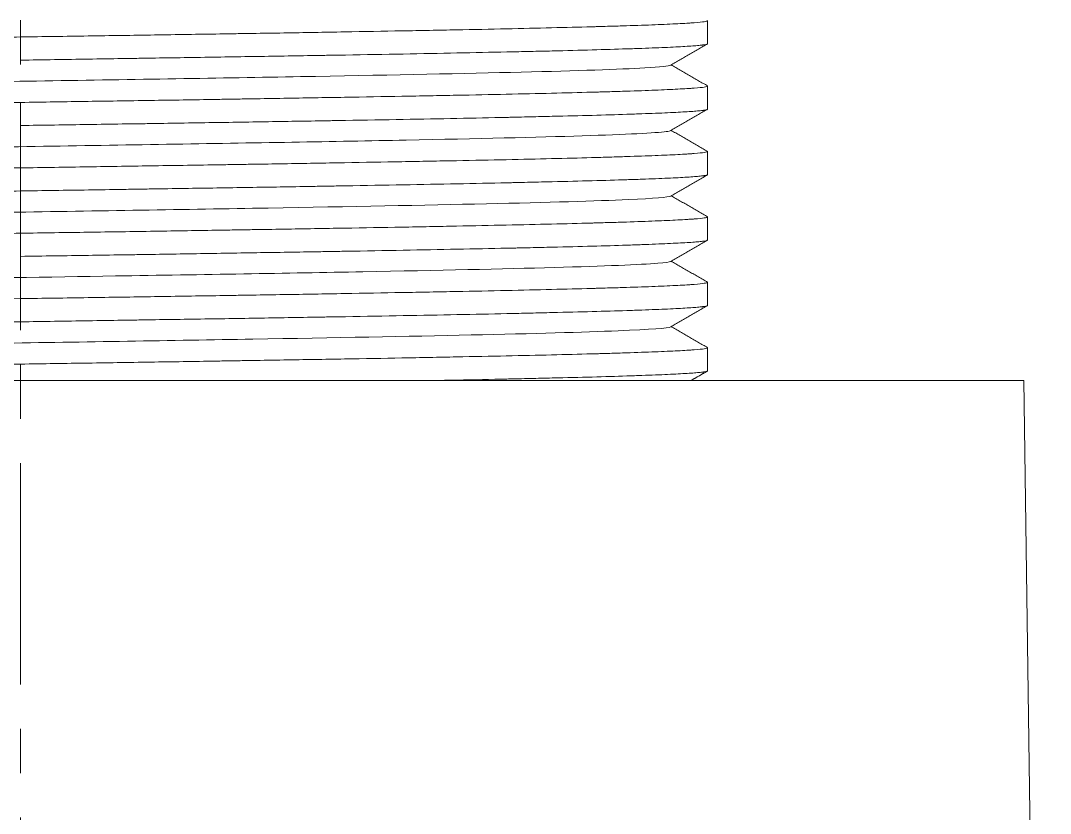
# Model space of a CAD drawing. Header units: millimetres. Extents: x 7368 to 7962, y 1333 to 2173.
# Drawn here: x 7877.71 to 7901.32, y 1663.91 to 1682.09 of the extents above; entities that cross this region are included whole.
import ezdxf

# ---------------------------------------------------------------- set-up
doc = ezdxf.new("R2010")
doc.units = ezdxf.units.MM
doc.linetypes.add('CENTERX2', pattern=[20.32, 12.7, -2.54, 2.54, -2.54])
doc.layers.add('CENTER', color=1, linetype='CENTERX2', lineweight=15)

msp = doc.modelspace()

# ---------------------------------------------------------------- linework, layer by layer
at = {"linetype": 'Continuous', "lineweight": 18, "extrusion": (0, 1, 0)}
for p, q in [((7893.462, 1681.562), (7893.462, 1682.093)), ((7893.462, 1680.062), (7893.462, 1680.593)), ((7893.462, 1678.562), (7893.462, 1679.093)), ((7893.462, 1677.062), (7893.462, 1677.593)), ((7893.462, 1675.562), (7893.462, 1676.093)), ((7893.462, 1674.062), (7893.462, 1674.593)), ((7877.712, 1673.843), (7854.712, 1673.843)), ((7877.712, 1673.843), (7900.712, 1673.843)), ((7901.323, 1629.843), (7900.712, 1673.843))]:
    msp.add_line(p, q, dxfattribs=at)
at = {"linetype": 'Continuous', "lineweight": 13, "extrusion": (0, 1, 0)}
for p, q in [((7877.712, 1681.187), (7877.712, 1681.718)), ((7877.712, 1679.687), (7877.712, 1680.218)), ((7877.712, 1678.187), (7877.712, 1678.718)), ((7877.712, 1676.687), (7877.712, 1677.218)), ((7877.712, 1675.187), (7877.712, 1675.718)), ((7877.712, 1673.843), (7877.712, 1674.218))]:
    msp.add_line(p, q, dxfattribs=at)
at = {"linetype": 'Continuous', "lineweight": 18}
for points, knots in [([(7893.462, 1682.092), (7893.462, 1682.092), (7893.462, 1682.092), (7893.462, 1682.084), (7893.436, 1682.077), (7893.335, 1682.061), (7893.26, 1682.054), (7893.133, 1682.044), (7893.106, 1682.042), (7893.049, 1682.038), (7893.019, 1682.036), (7892.924, 1682.03), (7892.855, 1682.026), (7892.63, 1682.014), (7892.283, 1681.998), (7891.844, 1681.983), (7891.48, 1681.971), (7891.353, 1681.968), (7891.153, 1681.962), (7891.085, 1681.96), (7890.981, 1681.957), (7890.946, 1681.956), (7890.875, 1681.954), (7890.839, 1681.953), (7890.515, 1681.945), (7890.208, 1681.937), (7889.556, 1681.921), (7889.212, 1681.913), (7888.486, 1681.897), (7888.104, 1681.889), (7887.604, 1681.88), (7887.502, 1681.878), (7887.297, 1681.874), (7886.988, 1681.868), (7886.671, 1681.862), (7886.028, 1681.851), (7885.588, 1681.843), (7884.684, 1681.827), (7884.22, 1681.819), (7883.506, 1681.807), (7883.265, 1681.803), (7882.96, 1681.799), (7882.898, 1681.798), (7882.776, 1681.796), (7882.714, 1681.795), (7882.529, 1681.792), (7882.405, 1681.79), (7881.786, 1681.78), (7881.287, 1681.772), (7880.279, 1681.757), (7879.772, 1681.749), (7878.748, 1681.734), (7878.232, 1681.726), (7877.712, 1681.718)], [0, 0, 0, 0, 0.000562, 0.000562, 0.063027, 0.063027, 0.125492, 0.125492, 0.141108, 0.141108, 0.156724, 0.156724, 0.187957, 0.187957, 0.250422, 0.312887, 0.312887, 0.344119, 0.344119, 0.359735, 0.359735, 0.367543, 0.367543, 0.375351, 0.375351, 0.437816, 0.437816, 0.500281, 0.500281, 0.562746, 0.562746, 0.578362, 0.578362, 0.593978, 0.625211, 0.625211, 0.687676, 0.687676, 0.750141, 0.750141, 0.781373, 0.781373, 0.789181, 0.789181, 0.796989, 0.796989, 0.812605, 0.812605, 0.87507, 0.87507, 0.937535, 0.937535, 1, 1, 1, 1]), ([(7877.712, 1681.718), (7877.198, 1681.71), (7876.686, 1681.702), (7875.921, 1681.69), (7875.667, 1681.686), (7875.285, 1681.681), (7875.159, 1681.679), (7874.905, 1681.675), (7874.779, 1681.673), (7874.653, 1681.671)], [0, 0, 0, 0, 0.5, 0.5, 0.75, 0.75, 0.875, 0.875, 1, 1, 1, 1]), ([(7877.712, 1681.187), (7878.232, 1681.195), (7878.75, 1681.203), (7879.525, 1681.215), (7879.782, 1681.219), (7880.168, 1681.225), (7880.296, 1681.227), (7880.552, 1681.231), (7880.679, 1681.233), (7881.312, 1681.243), (7882.311, 1681.258), (7883.279, 1681.274), (7883.994, 1681.285), (7884.231, 1681.289), (7884.582, 1681.295), (7884.699, 1681.297), (7884.931, 1681.301), (7885.046, 1681.303), (7885.615, 1681.312), (7886.056, 1681.32), (7886.908, 1681.336), (7887.32, 1681.344), (7888.113, 1681.36), (7888.495, 1681.367), (7888.908, 1681.376), (7888.954, 1681.377), (7889.044, 1681.379), (7889.179, 1681.382), (7889.487, 1681.389), (7889.739, 1681.394), (7890.227, 1681.406), (7890.532, 1681.414), (7891.101, 1681.43), (7891.365, 1681.438), (7891.669, 1681.448), (7891.728, 1681.45), (7891.845, 1681.453), (7891.902, 1681.455), (7892.068, 1681.461), (7892.173, 1681.465), (7892.468, 1681.477), (7892.64, 1681.484), (7892.937, 1681.5), (7893.061, 1681.508), (7893.211, 1681.52), (7893.255, 1681.523), (7893.312, 1681.529), (7893.338, 1681.532), (7893.361, 1681.535), (7893.375, 1681.537), (7893.381, 1681.538), (7893.438, 1681.547), (7893.462, 1681.555), (7893.462, 1681.562)], [0, 0, 0, 0, 0.062535, 0.062535, 0.093803, 0.093803, 0.109436, 0.109436, 0.12507, 0.12507, 0.187605, 0.25014, 0.25014, 0.281408, 0.281408, 0.297042, 0.297042, 0.312676, 0.312676, 0.375211, 0.375211, 0.437746, 0.437746, 0.500281, 0.500281, 0.508098, 0.508098, 0.515915, 0.531548, 0.562816, 0.562816, 0.625351, 0.625351, 0.687886, 0.687886, 0.70352, 0.70352, 0.719154, 0.719154, 0.750421, 0.750421, 0.812956, 0.812956, 0.875492, 0.875492, 0.906759, 0.906759, 0.922393, 0.93021, 0.93021, 0.938027, 0.938027, 1, 1, 1, 1]), ([(7862.806, 1680.334), (7862.856, 1680.364), (7863.72, 1680.427), (7867.225, 1680.523), (7872.522, 1680.62), (7878.671, 1680.717), (7884.662, 1680.815), (7889.513, 1680.912), (7892.068, 1680.998), (7892.582, 1681.051), (7892.617, 1681.071)], [0, 0, 0, 0, 0.124208, 0.256289, 0.388369, 0.520449, 0.65253, 0.78461, 0.916691, 1, 1, 1, 1]), ([(7893.462, 1680.593), (7893.462, 1680.593), (7893.462, 1680.592), (7893.462, 1680.584), (7893.436, 1680.577), (7893.335, 1680.561), (7893.26, 1680.554), (7893.133, 1680.544), (7893.106, 1680.542), (7893.049, 1680.538), (7893.019, 1680.536), (7892.924, 1680.53), (7892.855, 1680.527), (7892.63, 1680.515), (7892.283, 1680.499), (7891.844, 1680.483), (7891.48, 1680.471), (7891.353, 1680.467), (7891.153, 1680.462), (7891.085, 1680.46), (7890.981, 1680.457), (7890.946, 1680.456), (7890.875, 1680.454), (7890.553, 1680.445), (7890.208, 1680.437), (7889.556, 1680.421), (7889.212, 1680.413), (7888.486, 1680.397), (7888.104, 1680.389), (7887.604, 1680.38), (7887.502, 1680.378), (7887.297, 1680.374), (7886.988, 1680.368), (7886.671, 1680.362), (7886.028, 1680.351), (7885.588, 1680.343), (7884.684, 1680.328), (7884.22, 1680.32), (7883.506, 1680.308), (7883.265, 1680.304), (7882.96, 1680.299), (7882.898, 1680.298), (7882.776, 1680.296), (7882.714, 1680.295), (7882.529, 1680.292), (7882.405, 1680.29), (7881.786, 1680.28), (7881.287, 1680.272), (7880.279, 1680.257), (7879.772, 1680.249), (7878.748, 1680.234), (7878.232, 1680.226), (7877.712, 1680.218)], [0, 0, 0, 0, 0.000562, 0.000562, 0.063027, 0.063027, 0.125492, 0.125492, 0.141108, 0.141108, 0.156724, 0.156724, 0.187957, 0.187957, 0.250422, 0.312887, 0.312887, 0.344119, 0.344119, 0.359735, 0.359735, 0.367543, 0.367543, 0.375351, 0.437816, 0.437816, 0.500281, 0.500281, 0.562746, 0.562746, 0.578362, 0.578362, 0.593978, 0.625211, 0.625211, 0.687676, 0.687676, 0.750141, 0.750141, 0.781373, 0.781373, 0.789181, 0.789181, 0.796989, 0.796989, 0.812605, 0.812605, 0.87507, 0.87507, 0.937535, 0.937535, 1, 1, 1, 1]), ([(7877.712, 1680.218), (7877.192, 1680.21), (7876.674, 1680.202), (7875.9, 1680.19), (7875.642, 1680.186), (7875.257, 1680.18), (7875.128, 1680.178), (7874.873, 1680.174), (7874.746, 1680.172), (7874.112, 1680.163), (7873.613, 1680.155), (7872.63, 1680.14), (7872.145, 1680.132), (7871.43, 1680.12), (7871.194, 1680.116), (7870.842, 1680.11), (7870.725, 1680.108), (7870.494, 1680.104), (7870.379, 1680.102), (7869.809, 1680.092), (7869.369, 1680.084), (7868.517, 1680.069), (7868.105, 1680.061), (7867.311, 1680.046), (7866.929, 1680.038), (7866.516, 1680.029), (7866.471, 1680.028), (7866.38, 1680.026), (7866.245, 1680.023), (7865.938, 1680.016), (7865.686, 1680.01), (7865.197, 1679.998), (7864.892, 1679.991), (7864.324, 1679.975), (7864.06, 1679.968), (7863.756, 1679.958), (7863.696, 1679.956), (7863.58, 1679.952), (7863.523, 1679.95), (7863.357, 1679.944), (7863.252, 1679.94), (7862.957, 1679.929), (7862.784, 1679.921), (7862.488, 1679.905), (7862.363, 1679.897), (7862.213, 1679.885), (7862.169, 1679.881), (7862.113, 1679.876), (7862.087, 1679.873), (7862.064, 1679.87), (7862.05, 1679.868), (7862.043, 1679.867), (7861.987, 1679.858), (7861.962, 1679.851), (7861.962, 1679.843)], [0, 0, 0, 0, 0.062537, 0.062537, 0.093806, 0.093806, 0.10944, 0.10944, 0.125074, 0.125074, 0.187611, 0.187611, 0.250148, 0.250148, 0.281417, 0.281417, 0.297051, 0.297051, 0.312686, 0.312686, 0.375223, 0.375223, 0.43776, 0.43776, 0.500297, 0.500297, 0.508114, 0.508114, 0.515931, 0.531565, 0.562834, 0.562834, 0.625371, 0.625371, 0.687908, 0.687908, 0.703542, 0.703542, 0.719177, 0.719177, 0.750445, 0.750445, 0.812982, 0.812982, 0.87552, 0.87552, 0.906788, 0.906788, 0.922422, 0.930239, 0.930239, 0.938057, 0.938057, 1, 1, 1, 1]), ([(7877.712, 1679.688), (7878.232, 1679.696), (7878.75, 1679.703), (7879.525, 1679.715), (7879.782, 1679.719), (7880.168, 1679.725), (7880.296, 1679.726), (7880.552, 1679.73), (7880.679, 1679.732), (7881.312, 1679.742), (7881.811, 1679.75), (7882.795, 1679.766), (7883.279, 1679.774), (7883.994, 1679.786), (7884.231, 1679.789), (7884.582, 1679.795), (7884.699, 1679.797), (7884.931, 1679.801), (7885.046, 1679.803), (7885.615, 1679.813), (7886.056, 1679.82), (7886.908, 1679.836), (7887.32, 1679.843), (7888.113, 1679.859), (7888.495, 1679.867), (7888.908, 1679.876), (7888.954, 1679.877), (7889.044, 1679.879), (7889.179, 1679.882), (7889.487, 1679.889), (7889.739, 1679.895), (7890.227, 1679.907), (7890.532, 1679.914), (7891.101, 1679.929), (7891.365, 1679.937), (7891.669, 1679.947), (7891.728, 1679.949), (7891.845, 1679.953), (7891.902, 1679.955), (7892.068, 1679.961), (7892.173, 1679.965), (7892.468, 1679.977), (7892.64, 1679.985), (7892.937, 1680), (7893.061, 1680.008), (7893.211, 1680.019), (7893.255, 1680.023), (7893.312, 1680.029), (7893.338, 1680.032), (7893.361, 1680.035), (7893.375, 1680.037), (7893.381, 1680.038), (7893.438, 1680.047), (7893.462, 1680.055), (7893.462, 1680.062)], [0, 0, 0, 0, 0.062535, 0.062535, 0.093803, 0.093803, 0.109436, 0.109436, 0.12507, 0.12507, 0.187605, 0.187605, 0.25014, 0.25014, 0.281408, 0.281408, 0.297042, 0.297042, 0.312676, 0.312676, 0.375211, 0.375211, 0.437746, 0.437746, 0.500281, 0.500281, 0.508098, 0.508098, 0.515915, 0.531549, 0.562816, 0.562816, 0.625351, 0.625351, 0.687886, 0.687886, 0.70352, 0.70352, 0.719154, 0.719154, 0.750421, 0.750421, 0.812957, 0.812957, 0.875492, 0.875492, 0.906759, 0.906759, 0.922393, 0.93021, 0.93021, 0.938027, 0.938027, 1, 1, 1, 1]), ([(7862.808, 1678.834), (7862.826, 1678.845), (7863.084, 1678.888), (7864.834, 1678.964), (7869.19, 1679.062), (7874.945, 1679.159), (7881.154, 1679.257), (7886.798, 1679.354), (7890.951, 1679.451), (7892.423, 1679.524), (7892.605, 1679.564), (7892.617, 1679.571)], [0, 0, 0, 0, 0.044963, 0.17706, 0.309157, 0.441255, 0.573352, 0.705449, 0.837546, 0.969643, 1, 1, 1, 1]), ([(7893.462, 1679.093), (7893.462, 1679.093), (7893.462, 1679.092), (7893.462, 1679.085), (7893.436, 1679.077), (7893.335, 1679.062), (7893.26, 1679.054), (7893.133, 1679.044), (7893.106, 1679.042), (7893.049, 1679.038), (7893.019, 1679.036), (7892.924, 1679.03), (7892.855, 1679.026), (7892.63, 1679.014), (7892.283, 1678.999), (7891.844, 1678.984), (7891.48, 1678.972), (7891.353, 1678.968), (7891.153, 1678.962), (7891.085, 1678.96), (7890.981, 1678.957), (7890.946, 1678.956), (7890.875, 1678.954), (7890.553, 1678.945), (7890.208, 1678.936), (7889.556, 1678.92), (7889.212, 1678.913), (7888.486, 1678.897), (7888.104, 1678.89), (7887.604, 1678.88), (7887.502, 1678.878), (7887.297, 1678.874), (7887.194, 1678.872), (7886.882, 1678.866), (7886.671, 1678.862), (7886.028, 1678.851), (7885.148, 1678.835), (7884.22, 1678.819), (7883.506, 1678.807), (7883.265, 1678.804), (7882.96, 1678.799), (7882.898, 1678.798), (7882.776, 1678.796), (7882.714, 1678.795), (7882.529, 1678.792), (7882.405, 1678.79), (7881.786, 1678.78), (7881.287, 1678.773), (7880.279, 1678.757), (7879.772, 1678.749), (7878.748, 1678.733), (7878.232, 1678.725), (7877.712, 1678.717)], [0, 0, 0, 0, 0.000562, 0.000562, 0.063027, 0.063027, 0.125492, 0.125492, 0.141108, 0.141108, 0.156724, 0.156724, 0.187957, 0.187957, 0.250421, 0.312886, 0.312886, 0.344119, 0.344119, 0.359735, 0.359735, 0.367543, 0.367543, 0.375351, 0.437816, 0.437816, 0.500281, 0.500281, 0.562746, 0.562746, 0.578362, 0.578362, 0.593978, 0.593978, 0.625211, 0.625211, 0.687676, 0.75014, 0.75014, 0.781373, 0.781373, 0.789181, 0.789181, 0.796989, 0.796989, 0.812605, 0.812605, 0.87507, 0.87507, 0.937535, 0.937535, 1, 1, 1, 1]), ([(7877.712, 1678.717), (7877.192, 1678.71), (7876.674, 1678.702), (7875.9, 1678.69), (7875.642, 1678.687), (7875.257, 1678.681), (7875.128, 1678.679), (7874.873, 1678.675), (7874.746, 1678.673), (7874.112, 1678.663), (7873.114, 1678.647), (7872.145, 1678.631), (7871.43, 1678.62), (7871.194, 1678.616), (7870.842, 1678.61), (7870.725, 1678.608), (7870.494, 1678.604), (7870.379, 1678.602), (7869.809, 1678.593), (7869.369, 1678.585), (7868.517, 1678.569), (7868.105, 1678.561), (7867.311, 1678.545), (7866.929, 1678.538), (7866.516, 1678.529), (7866.471, 1678.528), (7866.38, 1678.526), (7866.245, 1678.523), (7865.938, 1678.516), (7865.686, 1678.51), (7865.197, 1678.499), (7864.892, 1678.491), (7864.324, 1678.476), (7864.06, 1678.468), (7863.756, 1678.458), (7863.696, 1678.456), (7863.58, 1678.452), (7863.523, 1678.45), (7863.357, 1678.444), (7863.252, 1678.44), (7862.957, 1678.428), (7862.784, 1678.42), (7862.488, 1678.405), (7862.363, 1678.397), (7862.213, 1678.386), (7862.169, 1678.382), (7862.113, 1678.376), (7862.087, 1678.373), (7862.064, 1678.37), (7862.05, 1678.368), (7862.043, 1678.367), (7861.987, 1678.358), (7861.962, 1678.35), (7861.962, 1678.342)], [0, 0, 0, 0, 0.062535, 0.062535, 0.093803, 0.093803, 0.109437, 0.109437, 0.12507, 0.12507, 0.187606, 0.250141, 0.250141, 0.281409, 0.281409, 0.297042, 0.297042, 0.312676, 0.312676, 0.375211, 0.375211, 0.437747, 0.437747, 0.500282, 0.500282, 0.508099, 0.508099, 0.515916, 0.53155, 0.562817, 0.562817, 0.625352, 0.625352, 0.687888, 0.687888, 0.703522, 0.703522, 0.719155, 0.719155, 0.750423, 0.750423, 0.812958, 0.812958, 0.875493, 0.875493, 0.906761, 0.906761, 0.922395, 0.930212, 0.930212, 0.938029, 0.938029, 1, 1, 1, 1]), ([(7877.712, 1678.187), (7878.232, 1678.195), (7878.75, 1678.203), (7879.525, 1678.215), (7879.782, 1678.219), (7880.168, 1678.225), (7880.296, 1678.227), (7880.552, 1678.231), (7880.679, 1678.233), (7881.312, 1678.243), (7882.311, 1678.258), (7883.279, 1678.273), (7883.994, 1678.285), (7884.231, 1678.289), (7884.582, 1678.295), (7884.699, 1678.297), (7884.931, 1678.301), (7885.046, 1678.303), (7885.615, 1678.313), (7886.056, 1678.321), (7886.908, 1678.336), (7887.32, 1678.344), (7888.113, 1678.359), (7888.495, 1678.367), (7888.908, 1678.376), (7888.954, 1678.377), (7889.044, 1678.379), (7889.179, 1678.382), (7889.487, 1678.389), (7889.739, 1678.395), (7890.227, 1678.407), (7890.532, 1678.414), (7891.101, 1678.43), (7891.365, 1678.438), (7891.669, 1678.447), (7891.728, 1678.449), (7891.845, 1678.453), (7891.902, 1678.455), (7892.068, 1678.461), (7892.173, 1678.465), (7892.468, 1678.476), (7892.64, 1678.484), (7892.937, 1678.5), (7893.061, 1678.508), (7893.211, 1678.52), (7893.255, 1678.524), (7893.312, 1678.53), (7893.338, 1678.532), (7893.361, 1678.535), (7893.375, 1678.537), (7893.381, 1678.538), (7893.438, 1678.547), (7893.462, 1678.554), (7893.462, 1678.562)], [0, 0, 0, 0, 0.062537, 0.062537, 0.093806, 0.093806, 0.10944, 0.10944, 0.125074, 0.125074, 0.187611, 0.250149, 0.250149, 0.281417, 0.281417, 0.297051, 0.297051, 0.312686, 0.312686, 0.375223, 0.375223, 0.43776, 0.43776, 0.500297, 0.500297, 0.508114, 0.508114, 0.515932, 0.531566, 0.562834, 0.562834, 0.625372, 0.625372, 0.687909, 0.687909, 0.703543, 0.703543, 0.719177, 0.719177, 0.750446, 0.750446, 0.812983, 0.812983, 0.87552, 0.87552, 0.906789, 0.906789, 0.922423, 0.93024, 0.93024, 0.938057, 0.938057, 1, 1, 1, 1]), ([(7861.962, 1677.812), (7861.962, 1677.812), (7861.962, 1677.812), (7861.963, 1677.82), (7861.988, 1677.828), (7862.09, 1677.844), (7862.165, 1677.852), (7862.291, 1677.861), (7862.318, 1677.863), (7862.375, 1677.867), (7862.405, 1677.869), (7862.5, 1677.875), (7862.569, 1677.879), (7862.795, 1677.89), (7862.968, 1677.898), (7863.361, 1677.914), (7863.58, 1677.922), (7863.944, 1677.934), (7864.072, 1677.938), (7864.271, 1677.944), (7864.339, 1677.945), (7864.444, 1677.948), (7864.479, 1677.949), (7864.55, 1677.951), (7864.871, 1677.96), (7865.217, 1677.969), (7865.869, 1677.984), (7866.213, 1677.992), (7866.939, 1678.008), (7867.32, 1678.016), (7867.821, 1678.025), (7867.922, 1678.027), (7868.127, 1678.031), (7868.437, 1678.037), (7868.754, 1678.043), (7869.396, 1678.055), (7869.837, 1678.062), (7870.741, 1678.078), (7871.205, 1678.085), (7871.919, 1678.097), (7872.16, 1678.101), (7872.465, 1678.106), (7872.526, 1678.107), (7872.649, 1678.109), (7872.711, 1678.11), (7872.896, 1678.113), (7873.019, 1678.115), (7873.638, 1678.125), (7874.138, 1678.133), (7875.145, 1678.148), (7875.653, 1678.156), (7876.676, 1678.171), (7877.192, 1678.179), (7877.712, 1678.187)], [0, 0, 0, 0, 0.000561, 0.000561, 0.063026, 0.063026, 0.125491, 0.125491, 0.141107, 0.141107, 0.156723, 0.156723, 0.187956, 0.187956, 0.250421, 0.250421, 0.312886, 0.312886, 0.344118, 0.344118, 0.359734, 0.359734, 0.367542, 0.367542, 0.375351, 0.437816, 0.437816, 0.50028, 0.50028, 0.562745, 0.562745, 0.578362, 0.578362, 0.593978, 0.62521, 0.62521, 0.687675, 0.687675, 0.75014, 0.75014, 0.781373, 0.781373, 0.789181, 0.789181, 0.796989, 0.796989, 0.812605, 0.812605, 0.87507, 0.87507, 0.937535, 0.937535, 1, 1, 1, 1]), ([(7862.807, 1677.334), (7862.847, 1677.358), (7863.476, 1677.414), (7866.363, 1677.504), (7871.383, 1677.601), (7877.442, 1677.698), (7883.545, 1677.796), (7888.691, 1677.893), (7891.847, 1677.985), (7892.574, 1678.044), (7892.618, 1678.071)], [0, 0, 0, 0, 0.098131, 0.230161, 0.362192, 0.494222, 0.626252, 0.758282, 0.890312, 1, 1, 1, 1]), ([(7893.462, 1677.593), (7893.462, 1677.593), (7893.462, 1677.593), (7893.462, 1677.585), (7893.436, 1677.577), (7893.335, 1677.561), (7893.26, 1677.553), (7893.133, 1677.544), (7893.106, 1677.542), (7893.049, 1677.538), (7893.019, 1677.536), (7892.924, 1677.53), (7892.855, 1677.526), (7892.63, 1677.515), (7892.457, 1677.507), (7892.064, 1677.491), (7891.844, 1677.483), (7891.48, 1677.471), (7891.353, 1677.467), (7891.153, 1677.462), (7891.085, 1677.46), (7890.981, 1677.457), (7890.946, 1677.456), (7890.875, 1677.454), (7890.553, 1677.445), (7890.208, 1677.436), (7889.556, 1677.421), (7889.212, 1677.413), (7888.486, 1677.398), (7888.104, 1677.39), (7887.604, 1677.38), (7887.502, 1677.378), (7887.297, 1677.374), (7886.988, 1677.368), (7886.671, 1677.362), (7886.028, 1677.35), (7885.148, 1677.335), (7884.22, 1677.32), (7883.506, 1677.308), (7883.265, 1677.304), (7882.96, 1677.299), (7882.898, 1677.298), (7882.776, 1677.296), (7882.714, 1677.295), (7882.529, 1677.292), (7882.405, 1677.29), (7881.786, 1677.28), (7881.287, 1677.272), (7880.279, 1677.256), (7879.772, 1677.249), (7878.748, 1677.234), (7878.232, 1677.226), (7877.712, 1677.218)], [0, 0, 0, 0, 0.000594, 0.000594, 0.063057, 0.063057, 0.125519, 0.125519, 0.141135, 0.141135, 0.156751, 0.156751, 0.187982, 0.187982, 0.250445, 0.250445, 0.312908, 0.312908, 0.34414, 0.34414, 0.359755, 0.359755, 0.367563, 0.367563, 0.375371, 0.437834, 0.437834, 0.500297, 0.500297, 0.56276, 0.56276, 0.578375, 0.578375, 0.593991, 0.625223, 0.625223, 0.687686, 0.750148, 0.750148, 0.78138, 0.78138, 0.789188, 0.789188, 0.796996, 0.796996, 0.812611, 0.812611, 0.875074, 0.875074, 0.937537, 0.937537, 1, 1, 1, 1]), ([(7877.712, 1677.218), (7877.192, 1677.21), (7876.674, 1677.202), (7875.9, 1677.19), (7875.642, 1677.186), (7875.257, 1677.18), (7875.128, 1677.178), (7874.873, 1677.174), (7874.746, 1677.172), (7874.112, 1677.162), (7873.114, 1677.147), (7872.145, 1677.132), (7871.43, 1677.12), (7871.194, 1677.116), (7870.842, 1677.11), (7870.725, 1677.108), (7870.494, 1677.104), (7870.379, 1677.102), (7869.809, 1677.092), (7869.369, 1677.084), (7868.517, 1677.069), (7868.105, 1677.061), (7867.311, 1677.046), (7866.929, 1677.038), (7866.516, 1677.029), (7866.471, 1677.028), (7866.38, 1677.026), (7866.245, 1677.023), (7866.114, 1677.021), (7865.854, 1677.015), (7865.686, 1677.011), (7865.197, 1676.999), (7864.892, 1676.991), (7864.324, 1676.975), (7864.06, 1676.967), (7863.756, 1676.958), (7863.696, 1676.956), (7863.58, 1676.952), (7863.523, 1676.95), (7863.357, 1676.944), (7863.252, 1676.94), (7862.957, 1676.929), (7862.784, 1676.921), (7862.488, 1676.905), (7862.363, 1676.897), (7862.213, 1676.885), (7862.169, 1676.881), (7862.113, 1676.875), (7862.087, 1676.873), (7862.064, 1676.87), (7862.05, 1676.868), (7862.043, 1676.867), (7861.987, 1676.858), (7861.962, 1676.85), (7861.962, 1676.843)], [0, 0, 0, 0, 0.062537, 0.062537, 0.093806, 0.093806, 0.10944, 0.10944, 0.125074, 0.125074, 0.187611, 0.250148, 0.250148, 0.281417, 0.281417, 0.297051, 0.297051, 0.312686, 0.312686, 0.375223, 0.375223, 0.43776, 0.43776, 0.500297, 0.500297, 0.508114, 0.508114, 0.515931, 0.531565, 0.531565, 0.562834, 0.562834, 0.625371, 0.625371, 0.687908, 0.687908, 0.703543, 0.703543, 0.719177, 0.719177, 0.750445, 0.750445, 0.812982, 0.812982, 0.87552, 0.87552, 0.906788, 0.906788, 0.922422, 0.93024, 0.93024, 0.938057, 0.938057, 1, 1, 1, 1]), ([(7877.712, 1676.688), (7878.232, 1676.695), (7878.75, 1676.703), (7879.525, 1676.715), (7879.782, 1676.718), (7880.168, 1676.724), (7880.296, 1676.726), (7880.552, 1676.73), (7880.679, 1676.732), (7881.312, 1676.742), (7882.311, 1676.758), (7883.279, 1676.774), (7883.994, 1676.785), (7884.231, 1676.789), (7884.582, 1676.795), (7884.699, 1676.797), (7884.931, 1676.801), (7885.046, 1676.803), (7885.615, 1676.812), (7886.056, 1676.82), (7886.908, 1676.836), (7887.32, 1676.844), (7888.113, 1676.86), (7888.495, 1676.868), (7888.908, 1676.876), (7888.954, 1676.877), (7889.044, 1676.879), (7889.179, 1676.882), (7889.487, 1676.889), (7889.739, 1676.895), (7890.227, 1676.906), (7890.532, 1676.914), (7891.101, 1676.929), (7891.365, 1676.937), (7891.669, 1676.947), (7891.728, 1676.949), (7891.845, 1676.953), (7891.902, 1676.955), (7892.068, 1676.961), (7892.173, 1676.965), (7892.468, 1676.977), (7892.64, 1676.985), (7892.937, 1677), (7893.061, 1677.007), (7893.211, 1677.019), (7893.255, 1677.023), (7893.312, 1677.029), (7893.338, 1677.032), (7893.361, 1677.035), (7893.375, 1677.037), (7893.381, 1677.038), (7893.438, 1677.047), (7893.462, 1677.055), (7893.462, 1677.063)], [0, 0, 0, 0, 0.062535, 0.062535, 0.093803, 0.093803, 0.109437, 0.109437, 0.12507, 0.12507, 0.187605, 0.250141, 0.250141, 0.281408, 0.281408, 0.297042, 0.297042, 0.312676, 0.312676, 0.375211, 0.375211, 0.437746, 0.437746, 0.500281, 0.500281, 0.508098, 0.508098, 0.515915, 0.531549, 0.562816, 0.562816, 0.625352, 0.625352, 0.687887, 0.687887, 0.703521, 0.703521, 0.719154, 0.719154, 0.750422, 0.750422, 0.812957, 0.812957, 0.875492, 0.875492, 0.90676, 0.90676, 0.922394, 0.93021, 0.93021, 0.938027, 0.938027, 1, 1, 1, 1]), ([(7875.226, 1676.163), (7876.764, 1676.188), (7880.395, 1676.245), (7885.78, 1676.335), (7890.29, 1676.432), (7892.268, 1676.511), (7892.594, 1676.557), (7892.617, 1676.571)], [0, 0, 0, 0, 0.183311, 0.421625, 0.659939, 0.898253, 1, 1, 1, 1]), ([(7893.462, 1676.092), (7893.462, 1676.092), (7893.462, 1676.092), (7893.462, 1676.084), (7893.436, 1676.077), (7893.335, 1676.062), (7893.26, 1676.054), (7893.133, 1676.044), (7893.106, 1676.042), (7893.049, 1676.038), (7893.019, 1676.036), (7892.924, 1676.03), (7892.855, 1676.026), (7892.63, 1676.014), (7892.283, 1675.998), (7891.844, 1675.983), (7891.48, 1675.972), (7891.353, 1675.968), (7891.153, 1675.962), (7891.085, 1675.96), (7890.981, 1675.957), (7890.946, 1675.956), (7890.875, 1675.954), (7890.839, 1675.953), (7890.515, 1675.945), (7890.208, 1675.937), (7889.556, 1675.921), (7889.212, 1675.913), (7888.486, 1675.897), (7888.104, 1675.889), (7887.604, 1675.88), (7887.502, 1675.878), (7887.297, 1675.874), (7886.988, 1675.868), (7886.671, 1675.862), (7886.028, 1675.851), (7885.588, 1675.843), (7884.684, 1675.827), (7884.22, 1675.819), (7883.506, 1675.807), (7883.265, 1675.803), (7882.96, 1675.799), (7882.898, 1675.798), (7882.776, 1675.796), (7882.714, 1675.795), (7882.529, 1675.792), (7882.405, 1675.79), (7881.786, 1675.78), (7881.287, 1675.772), (7880.279, 1675.757), (7879.772, 1675.749), (7878.748, 1675.734), (7878.232, 1675.726), (7877.712, 1675.718)], [0, 0, 0, 0, 0.000563, 0.000563, 0.063027, 0.063027, 0.125492, 0.125492, 0.141108, 0.141108, 0.156725, 0.156725, 0.187957, 0.187957, 0.250422, 0.312887, 0.312887, 0.344119, 0.344119, 0.359735, 0.359735, 0.367543, 0.367543, 0.375352, 0.375352, 0.437816, 0.437816, 0.500281, 0.500281, 0.562746, 0.562746, 0.578362, 0.578362, 0.593979, 0.625211, 0.625211, 0.687676, 0.687676, 0.750141, 0.750141, 0.781373, 0.781373, 0.789181, 0.789181, 0.796989, 0.796989, 0.812605, 0.812605, 0.87507, 0.87507, 0.937535, 0.937535, 1, 1, 1, 1]), ([(7877.712, 1675.718), (7877.272, 1675.711), (7876.833, 1675.704), (7876.176, 1675.694), (7875.957, 1675.691), (7875.521, 1675.684), (7875.303, 1675.681), (7875.086, 1675.678)], [0, 0, 0, 0, 0.5, 0.5, 0.75, 0.75, 1, 1, 1, 1]), ([(7877.712, 1675.187), (7878.232, 1675.195), (7878.75, 1675.203), (7879.525, 1675.215), (7879.782, 1675.219), (7880.168, 1675.225), (7880.296, 1675.227), (7880.552, 1675.231), (7880.679, 1675.233), (7881.312, 1675.243), (7881.811, 1675.25), (7882.795, 1675.265), (7883.279, 1675.273), (7883.994, 1675.285), (7884.231, 1675.289), (7884.583, 1675.295), (7884.699, 1675.297), (7884.931, 1675.301), (7885.046, 1675.303), (7885.615, 1675.313), (7886.056, 1675.321), (7886.908, 1675.336), (7887.32, 1675.344), (7888.113, 1675.359), (7888.495, 1675.367), (7888.908, 1675.376), (7888.954, 1675.377), (7889.044, 1675.379), (7889.179, 1675.382), (7889.487, 1675.389), (7889.739, 1675.395), (7890.227, 1675.407), (7890.532, 1675.414), (7891.101, 1675.43), (7891.365, 1675.438), (7891.669, 1675.447), (7891.728, 1675.449), (7891.845, 1675.453), (7891.902, 1675.455), (7892.068, 1675.461), (7892.173, 1675.465), (7892.468, 1675.476), (7892.64, 1675.484), (7892.937, 1675.5), (7893.061, 1675.508), (7893.211, 1675.52), (7893.255, 1675.524), (7893.312, 1675.529), (7893.338, 1675.532), (7893.361, 1675.535), (7893.375, 1675.537), (7893.382, 1675.538), (7893.438, 1675.547), (7893.462, 1675.554), (7893.462, 1675.562)], [0, 0, 0, 0, 0.062537, 0.062537, 0.093806, 0.093806, 0.10944, 0.10944, 0.125074, 0.125074, 0.187611, 0.187611, 0.250148, 0.250148, 0.281417, 0.281417, 0.297051, 0.297051, 0.312686, 0.312686, 0.375223, 0.375223, 0.43776, 0.43776, 0.500297, 0.500297, 0.508114, 0.508114, 0.515931, 0.531565, 0.562834, 0.562834, 0.625371, 0.625371, 0.687908, 0.687908, 0.703542, 0.703542, 0.719177, 0.719177, 0.750445, 0.750445, 0.812982, 0.812982, 0.87552, 0.87552, 0.906788, 0.906788, 0.922422, 0.930239, 0.930239, 0.938057, 0.938057, 1, 1, 1, 1]), ([(7861.962, 1674.812), (7861.962, 1674.812), (7861.962, 1674.812), (7861.963, 1674.82), (7861.988, 1674.828), (7862.09, 1674.844), (7862.165, 1674.852), (7862.291, 1674.861), (7862.318, 1674.863), (7862.375, 1674.867), (7862.405, 1674.869), (7862.5, 1674.875), (7862.569, 1674.879), (7862.795, 1674.89), (7862.968, 1674.898), (7863.361, 1674.914), (7863.58, 1674.922), (7863.944, 1674.934), (7864.072, 1674.938), (7864.271, 1674.943), (7864.339, 1674.945), (7864.444, 1674.948), (7864.479, 1674.949), (7864.55, 1674.951), (7864.871, 1674.96), (7865.217, 1674.969), (7865.869, 1674.984), (7866.213, 1674.992), (7866.939, 1675.008), (7867.32, 1675.015), (7867.821, 1675.025), (7867.922, 1675.027), (7868.127, 1675.031), (7868.437, 1675.037), (7868.754, 1675.043), (7869.396, 1675.055), (7869.837, 1675.062), (7870.741, 1675.078), (7871.205, 1675.085), (7871.919, 1675.097), (7872.16, 1675.101), (7872.465, 1675.106), (7872.526, 1675.107), (7872.649, 1675.109), (7872.711, 1675.11), (7872.896, 1675.113), (7873.019, 1675.115), (7873.639, 1675.125), (7874.138, 1675.133), (7875.145, 1675.148), (7875.653, 1675.156), (7876.676, 1675.171), (7877.192, 1675.179), (7877.712, 1675.187)], [0, 0, 0, 0, 0.000592, 0.000592, 0.063055, 0.063055, 0.125518, 0.125518, 0.141134, 0.141134, 0.15675, 0.15675, 0.187981, 0.187981, 0.250444, 0.250444, 0.312907, 0.312907, 0.344139, 0.344139, 0.359754, 0.359754, 0.367562, 0.367562, 0.37537, 0.437833, 0.437833, 0.500296, 0.500296, 0.562759, 0.562759, 0.578375, 0.578375, 0.593991, 0.625222, 0.625222, 0.687685, 0.687685, 0.750148, 0.750148, 0.78138, 0.78138, 0.789187, 0.789187, 0.796995, 0.796995, 0.812611, 0.812611, 0.875074, 0.875074, 0.937537, 0.937537, 1, 1, 1, 1]), ([(7862.807, 1674.334), (7862.849, 1674.358), (7863.488, 1674.415), (7866.357, 1674.503), (7871.257, 1674.599), (7877.176, 1674.694), (7883.18, 1674.79), (7888.32, 1674.885), (7891.722, 1674.979), (7892.567, 1675.041), (7892.618, 1675.071)], [0, 0, 0, 0, 0.099973, 0.229546, 0.359119, 0.488692, 0.618265, 0.747838, 0.877411, 1, 1, 1, 1]), ([(7893.462, 1674.593), (7893.462, 1674.593), (7893.462, 1674.593), (7893.462, 1674.585), (7893.436, 1674.577), (7893.335, 1674.561), (7893.26, 1674.553), (7893.133, 1674.544), (7893.106, 1674.542), (7893.049, 1674.538), (7893.019, 1674.536), (7892.924, 1674.53), (7892.855, 1674.526), (7892.63, 1674.515), (7892.457, 1674.507), (7892.064, 1674.491), (7891.844, 1674.484), (7891.48, 1674.472), (7891.353, 1674.468), (7891.153, 1674.462), (7891.085, 1674.46), (7890.981, 1674.457), (7890.946, 1674.456), (7890.875, 1674.454), (7890.553, 1674.445), (7890.208, 1674.436), (7889.556, 1674.421), (7889.211, 1674.413), (7888.486, 1674.398), (7888.104, 1674.39), (7887.604, 1674.38), (7887.502, 1674.378), (7887.297, 1674.374), (7886.987, 1674.368), (7886.671, 1674.362), (7886.028, 1674.35), (7885.148, 1674.335), (7884.22, 1674.32), (7883.506, 1674.308), (7883.265, 1674.304), (7882.959, 1674.299), (7882.898, 1674.298), (7882.775, 1674.296), (7882.714, 1674.295), (7882.529, 1674.292), (7882.405, 1674.29), (7881.786, 1674.28), (7881.287, 1674.272), (7880.279, 1674.257), (7879.772, 1674.249), (7878.748, 1674.233), (7878.232, 1674.226), (7877.712, 1674.218)], [0, 0, 0, 0, 0.000594, 0.000594, 0.063057, 0.063057, 0.12552, 0.12552, 0.141135, 0.141135, 0.156751, 0.156751, 0.187983, 0.187983, 0.250445, 0.250445, 0.312908, 0.312908, 0.34414, 0.34414, 0.359756, 0.359756, 0.367563, 0.367563, 0.375371, 0.437834, 0.437834, 0.500297, 0.500297, 0.56276, 0.56276, 0.578376, 0.578376, 0.593991, 0.625223, 0.625223, 0.687686, 0.750148, 0.750148, 0.78138, 0.78138, 0.789188, 0.789188, 0.796996, 0.796996, 0.812611, 0.812611, 0.875074, 0.875074, 0.937537, 0.937537, 1, 1, 1, 1]), ([(7877.712, 1674.218), (7877.192, 1674.21), (7876.674, 1674.202), (7875.9, 1674.19), (7875.642, 1674.186), (7875.257, 1674.18), (7875.128, 1674.178), (7874.873, 1674.174), (7874.746, 1674.172), (7874.112, 1674.162), (7873.114, 1674.147), (7872.145, 1674.132), (7871.43, 1674.12), (7871.194, 1674.116), (7870.842, 1674.11), (7870.725, 1674.108), (7870.494, 1674.104), (7870.379, 1674.102), (7869.809, 1674.092), (7869.369, 1674.084), (7868.517, 1674.069), (7868.105, 1674.061), (7867.311, 1674.046), (7866.929, 1674.038), (7866.516, 1674.029), (7866.471, 1674.028), (7866.38, 1674.026), (7866.245, 1674.023), (7865.938, 1674.017), (7865.686, 1674.011), (7865.197, 1673.999), (7864.892, 1673.991), (7864.323, 1673.975), (7864.059, 1673.967), (7863.756, 1673.958), (7863.696, 1673.956), (7863.58, 1673.952), (7863.523, 1673.95), (7863.357, 1673.944), (7863.252, 1673.94), (7862.957, 1673.929), (7862.784, 1673.921), (7862.488, 1673.905), (7862.363, 1673.897), (7862.213, 1673.885), (7862.169, 1673.881), (7862.113, 1673.876), (7862.087, 1673.873), (7862.064, 1673.87), (7862.05, 1673.868), (7862.043, 1673.867), (7861.987, 1673.858), (7861.962, 1673.85), (7861.962, 1673.843)], [0, 0, 0, 0, 0.062537, 0.062537, 0.093806, 0.093806, 0.10944, 0.10944, 0.125074, 0.125074, 0.187611, 0.250149, 0.250149, 0.281417, 0.281417, 0.297051, 0.297051, 0.312686, 0.312686, 0.375223, 0.375223, 0.43776, 0.43776, 0.500297, 0.500297, 0.508114, 0.508114, 0.515931, 0.531566, 0.562834, 0.562834, 0.625371, 0.625371, 0.687908, 0.687908, 0.703543, 0.703543, 0.719177, 0.719177, 0.750446, 0.750446, 0.812983, 0.812983, 0.87552, 0.87552, 0.906788, 0.906788, 0.922423, 0.93024, 0.93024, 0.938057, 0.938057, 1, 1, 1, 1]), ([(7887.258, 1673.842), (7887.413, 1673.845), (7887.566, 1673.848), (7888.113, 1673.859), (7888.495, 1673.867), (7888.908, 1673.876), (7888.954, 1673.877), (7889.044, 1673.879), (7889.179, 1673.882), (7889.487, 1673.889), (7889.739, 1673.895), (7890.227, 1673.907), (7890.532, 1673.914), (7891.101, 1673.929), (7891.365, 1673.937), (7891.669, 1673.947), (7891.728, 1673.949), (7891.845, 1673.953), (7891.902, 1673.955), (7892.068, 1673.961), (7892.173, 1673.965), (7892.468, 1673.977), (7892.64, 1673.985), (7892.937, 1674), (7893.061, 1674.008), (7893.211, 1674.019), (7893.255, 1674.023), (7893.312, 1674.029), (7893.338, 1674.032), (7893.361, 1674.035), (7893.375, 1674.037), (7893.382, 1674.038), (7893.438, 1674.047), (7893.462, 1674.055), (7893.462, 1674.062)], [0, 0, 0, 0, 0.040553, 0.040553, 0.14727, 0.14727, 0.16061, 0.16061, 0.17395, 0.200629, 0.253988, 0.253988, 0.360706, 0.360706, 0.467424, 0.467424, 0.494103, 0.494103, 0.520782, 0.520782, 0.574141, 0.574141, 0.680859, 0.680859, 0.787577, 0.787577, 0.840935, 0.840935, 0.867615, 0.880955, 0.880955, 0.894294, 0.894294, 1, 1, 1, 1])]:
    msp.add_open_spline(points, degree=3, knots=knots, dxfattribs=at)
for points in [[(7892.617, 1681.071), (7893.04, 1681.315), (7893.463, 1681.56)], [(7893.464, 1680.595), (7893.046, 1680.836), (7892.628, 1681.078)], [(7892.617, 1679.571), (7893.04, 1679.816), (7893.463, 1680.06)], [(7893.463, 1679.095), (7893.046, 1679.336), (7892.628, 1679.577)], [(7892.618, 1678.071), (7893.041, 1678.316), (7893.464, 1678.56)], [(7893.464, 1677.595), (7893.047, 1677.836), (7892.629, 1678.078)], [(7892.617, 1676.571), (7893.04, 1676.816), (7893.463, 1677.06)], [(7893.463, 1676.095), (7893.045, 1676.336), (7892.628, 1676.578)], [(7892.618, 1675.071), (7893.041, 1675.315), (7893.464, 1675.56)], [(7893.464, 1674.595), (7893.046, 1674.836), (7892.629, 1675.078)], [(7893.087, 1673.843), (7893.275, 1673.951), (7893.463, 1674.06)]]:
    msp.add_open_spline(points, degree=2, dxfattribs=at)
at = {"layer": 'CENTER', "ltscale": 0.4}
msp.add_line((7877.712, 1601.843), (7877.712, 1864.089), dxfattribs=at)

doc.saveas('drawing.dxf')
